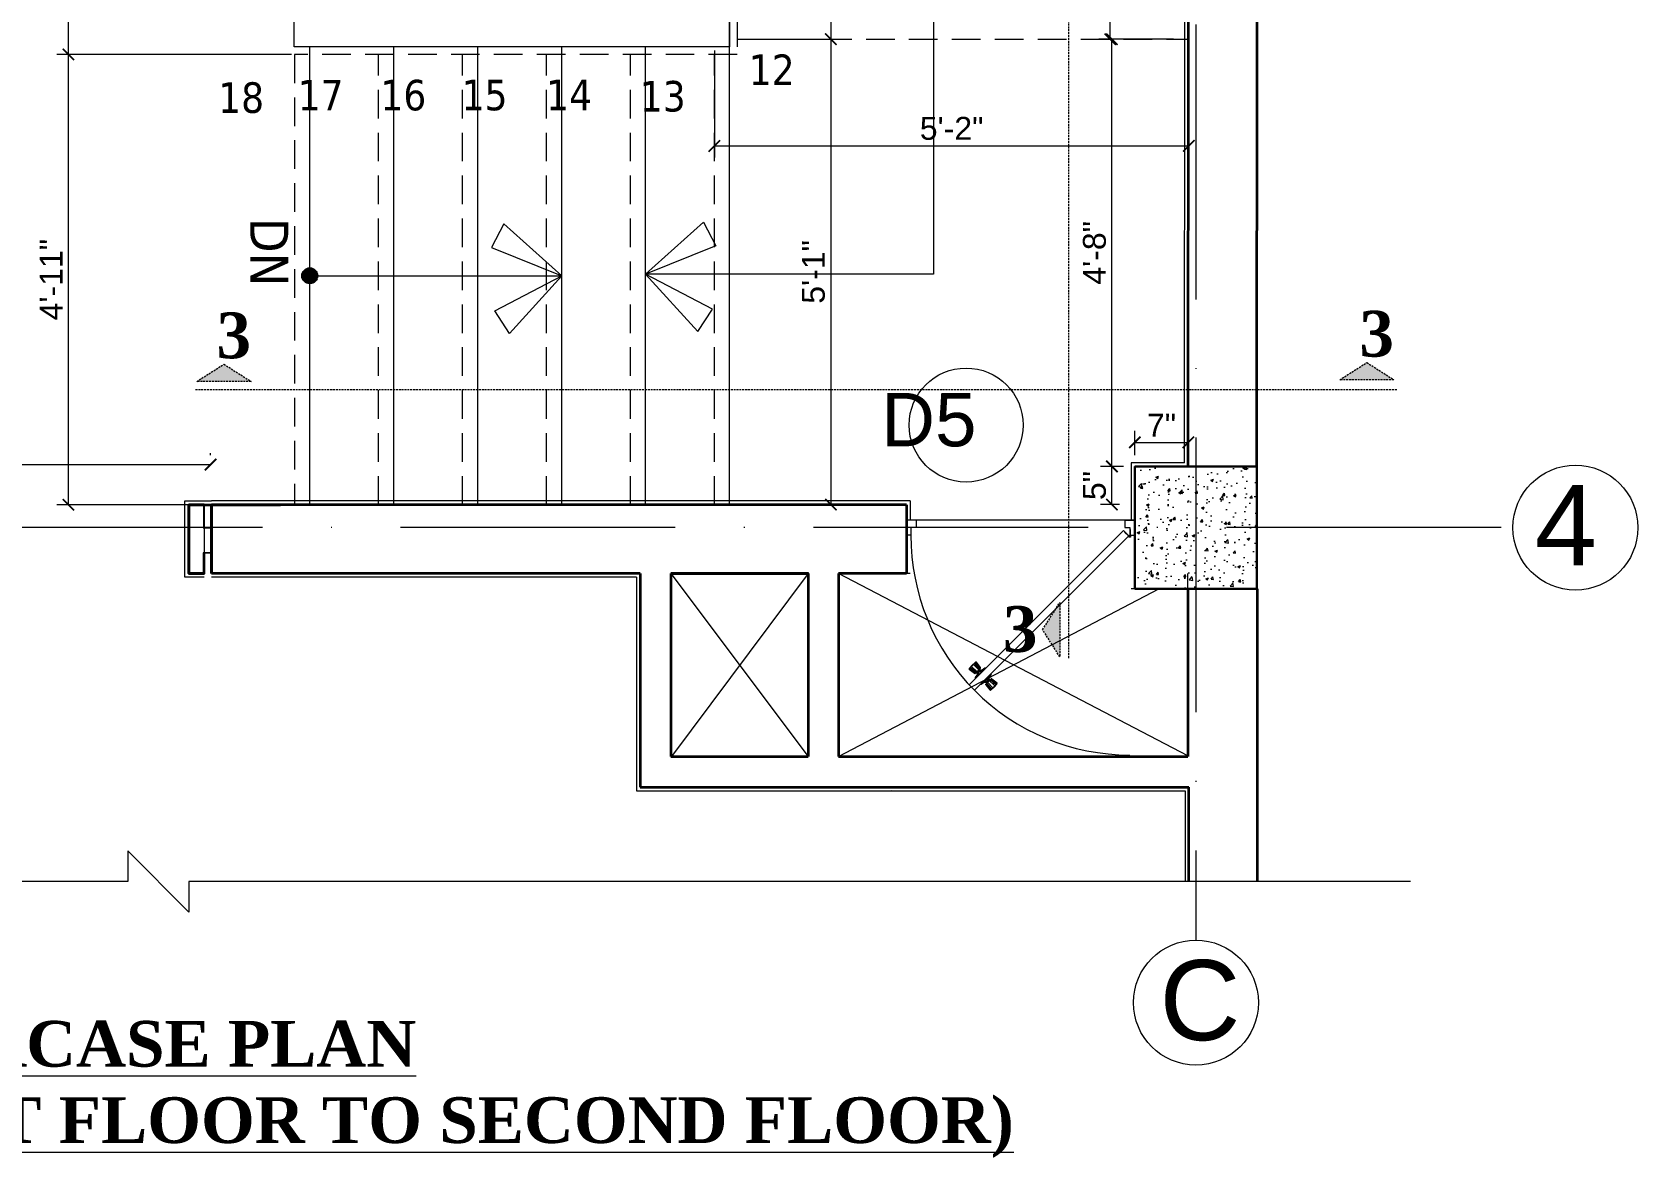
# Model space of a CAD drawing. Header units: inches. Extents: x 10755 to 33653, y -10992 to 10708.
# Drawn here: x 26940.5 to 27150.8, y 4055 to 4202.5 of the extents above; entities that cross this region are included whole.
import ezdxf

# ---------------------------------------------------------------- set-up
doc = ezdxf.new("R2010")
doc.units = ezdxf.units.IN
doc.header["$MEASUREMENT"] = 0
doc.linetypes.add('ACAD_ISO10W100', pattern=[18, 12, -3, 0, -3])
doc.linetypes.add('HIDDEN', pattern=[0.375, 0.25, -0.125])
for name, color, linetype, lineweight in [('arrow line', 54, 'Continuous', 9), ('beam in plan', 241, 'HIDDEN', 20), ('centerline', 9, 'ACAD_ISO10W100', 5), ('col', 1, 'Continuous', 30), ('dimension element- 8', 5, 'Continuous', 13), ('DIMINSION', 5, 'Continuous', 15), ('hatch', 33, 'Continuous', 5), ('hatch 2', 8, 'Continuous', 13), ('hatch- rcc', 252, 'Continuous', 5), ('hidden line', 4, 'HIDDEN', 9), ('L1 furnitures', 252, 'Continuous', 9), ('Pillar', 11, 'Continuous', 25), ('PLASTER', 50, 'Continuous', 9), ('PUERTAS', 7, 'Continuous', 0), ('railing', 33, 'Continuous', 15), ('rs', 102, 'Continuous', 15), ('STAIRCASE', 143, 'Continuous', 15), ('Text', 150, 'Continuous', 18), ('text detail- 8', 115, 'Continuous', 18), ('title text 1', 113, 'Continuous', 25), ('wall', 1, 'Continuous', 35)]:
    doc.layers.add(name, color=color, linetype=linetype, lineweight=lineweight)
doc.layers.add('T-TEXT', color=230, linetype='Continuous')
doc.layers.get('DIMINSION').off()
doc.styles.add('arial', font='arial.ttf')
doc.styles.add('Prajwal', font='stylu.ttf', dxfattribs={"height": 9})
doc.styles.get("Standard").update_dxf_attribs({"font": 'arial.ttf'})
doc.styles.add('suren', font='times.ttf', dxfattribs={"height": 4})
doc.dimstyles.new('s3', dxfattribs={"dimscale": 3, "dimtxt": 1, "dimasz": 0.5, "dimexe": 0.5, "dimexo": 0.5, "dimgap": 0.25, "dimtad": 1, "dimzin": 3, "dimdsep": 46, "dimlunit": 4, "dimtxsty": 'Standard', "dimblk": 'ARCHTICK', "dimcen": 0, "dimclrd": 256, "dimclre": 256, "dimclrt": 6, "dimadec": 0, "dimazin": 0, "dimtfac": 0.5, "dimtix": 1, "dimtmove": 1, "dimatfit": 3, "dimfxl": 0.5, "dimfrac": 1, "dimtolj": 1, "dimtzin": 0, "dimarcsym": 1})

# ---------------------------------------------------------------- blocks, each defined once
blk = doc.blocks.new('A$C03EF3246')
at = {"layer": 'arrow line'}
for q in [(-16.37, -1.02), (-1.99, -1.02)]:
    blk.add_line((-9.18, 6.21), q, dxfattribs=at)
for points in [[(-16.37, -1.02), (-13.34, -2.78), (-9.18, 6.21)], [(-1.99, -1.02), (-5.01, -2.78), (-9.18, 6.21)]]:
    blk.add_lwpolyline(points, dxfattribs=at)
blk = doc.blocks.new('ETERWEWE')
at = {"layer": 'hatch- rcc', "linetype": 'Continuous', "ltscale": 30}
h = blk.add_hatch(dxfattribs=at)
h.set_pattern_fill('AR-CONC', color=256, scale=0.5, style=0)
h.set_pattern_definition([(50, (0, 0), (3.586300913, -0.313760675), [0.375, -4.125]), (355, (0, 0), (-0.69375667, 3.76096067), [0.3, -3.3]), (100.4514445, (0.299, -0.026), (2.89254423, 3.447199955), [0.31870096, -3.50571056]), (46.1842, (0, 1), (5.33620665, -0.8275964), [0.5625, -6.1875]), (96.6356355, (0.4447, 0.931), (4.67330973, 4.870593), [0.47805171, -5.2585688]), (351.184164, (0, 1), (4.67330973, 4.870593), [0.45, -4.95]), (21, (0.5, 0.75), (2.98453526, -2.013094453), [0.375, -4.125]), (326, (0.5, 0.75), (1.21657666, 3.625750225), [0.3, -3.3]), (71.4514447, (0.7487, 0.5822), (4.20111188, 1.612655764), [0.31870095, -3.50571056]), (37.5, (0, 0), (0.060799277, 1.664469269), [0, -3.26, 0, -3.35, 0, -3.3125]), (7.5, (0, 0), (1.315347687, 1.97205856), [0, -1.91, 0, -3.185, 0, -1.2625]), (327.5, (-1.115, 0), (2.669112181, -0.112774359), [0, -1.25, 0, -3.9, 0, -5.175]), (317.5, (-1.615, 0), (2.915930847, 0.50052491), [0, -1.625, 0, -2.59, 0, -3.675])])
h.paths.add_polyline_path([(159423.23, -3794.58), (159439.23, -3794.58), (159439.23, -3778.58), (159423.23, -3778.58)])
at = {"layer": 'col', "linetype": 'Continuous', "ltscale": 30}
blk.add_lwpolyline([(159423.23, -3794.58), (159423.23, -3778.58), (159439.23, -3778.58), (159439.23, -3794.58), (159423.23, -3794.58)], dxfattribs=at)
blk = doc.blocks.new('2ft6in')
at = {"layer": 'PUERTAS', "color": 2}
for p, q in [((0.84, 2.1), (21.02, 22.28)), ((21.71, 21.6), (1.47, 1.37)), ((18.33, 21.76), (18.31, 21.77)), ((21.71, 21.6), (21.02, 22.28)), ((21.18, 18.9), (21.2, 18.89)), ((1.36, 1.58), (0.81, 2.12)), ((0, 2), (0, 0)), ((0.6, 2), (0, 2)), ((1.33, 0), (0, 0)), ((0.6, 1.26), (0.6, 2.04)), ((0.67, 1.26), (0.6, 1.26)), ((0.67, 1.26), (0.67, 2.01)), ((0.67, 1), (0.67, 1.26)), ((1.33, 1), (0.67, 1)), ((1.31, 1.53), (0.79, 2.06)), ((1.36, 1.58), (1.31, 1.53)), ((1.47, 1.37), (1.31, 1.53)), ((1.33, 0), (1.33, 1)), ((28.67, 0), (28.67, 1)), ((28.67, 1), (29.33, 1)), ((28.67, 0), (30, 0)), ((29.33, 1), (29.33, 2)), ((29.33, 2), (30, 2)), ((30, 0), (30, 2))]:
    blk.add_line(p, q, dxfattribs=at)
at = {"layer": 'PUERTAS', "color": 8}
for p, q in [((18.81, 20.78), (18.04, 21.4)), ((18.86, 20.83), (18.08, 21.46)), ((18.95, 20.92), (18.2, 21.58)), ((18.44, 21.9), (18.31, 21.77)), ((19.07, 21.03), (18.34, 21.72)), ((18.44, 21.9), (18.56, 22.02)), ((18.58, 22.01), (18.56, 22.02)), ((19.3, 21.26), (18.61, 22)), ((19.42, 21.38), (18.75, 22.14)), ((19.51, 21.48), (18.88, 22.26)), ((19.55, 21.53), (18.93, 22.3)), ((19.4, 21.08), (19.31, 21.17)), ((19.47, 21.15), (19.38, 21.24)), ((19.51, 21.19), (19.42, 21.28)), ((19.53, 21.21), (19.44, 21.3)), ((19.7, 21.06), (19.51, 21.01)), ((19.89, 21.24), (19.58, 21.08)), ((20.07, 21.42), (19.64, 21.15)), ((18.91, 20.27), (19.19, 20.69)), ((19.13, 20.8), (19.03, 20.9)), ((19.15, 20.82), (19.05, 20.92)), ((19.09, 20.44), (19.25, 20.76)), ((19.19, 20.87), (19.1, 20.96)), ((19.25, 20.93), (19.16, 21.02)), ((19.28, 20.63), (19.32, 20.83)), ((19.43, 20.78), (19.4, 20.9)), ((19.55, 20.91), (19.43, 20.94)), ((19.69, 19.49), (20.12, 19.76)), ((19.87, 19.67), (20.18, 19.83)), ((20.06, 19.85), (20.25, 19.9)), ((20.21, 20), (20.33, 19.97)), ((20.21, 19.38), (20.83, 18.61)), ((20.23, 19.7), (20.32, 19.61)), ((20.25, 19.72), (20.34, 19.63)), ((20.25, 19.43), (20.88, 18.65)), ((20.29, 19.76), (20.38, 19.67)), ((20.33, 20.13), (20.36, 20.01)), ((20.34, 19.53), (21, 18.77)), ((20.36, 19.83), (20.45, 19.74)), ((20.48, 20.28), (20.44, 20.08)), ((20.46, 19.64), (21.14, 18.91)), ((20.5, 19.98), (20.6, 19.89)), ((20.67, 20.47), (20.51, 20.15)), ((20.85, 20.64), (20.57, 20.22)), ((20.57, 20.04), (20.66, 19.95)), ((20.61, 20.09), (20.7, 19.99)), ((20.63, 20.11), (20.72, 20.01)), ((20.69, 19.87), (21.42, 19.19)), ((20.81, 19.99), (21.56, 19.33)), ((20.9, 20.08), (21.68, 19.45)), ((20.95, 20.13), (21.72, 19.51)), ((21.32, 19.01), (21.2, 18.89)), ((21.32, 19.01), (21.44, 19.14)), ((21.43, 19.15), (21.44, 19.14)), ((0, 0), (30, 0))]:
    blk.add_line(p, q, dxfattribs=at)
at = {"layer": 'PUERTAS', "color": 1}
for p, q in [((18.06, 21.44), (18.48, 21.86)), ((18.74, 20.79), (18.06, 21.34)), ((18.08, 21.51), (18.45, 21.88)), ((18.11, 21.49), (18.08, 21.51)), ((18.82, 22.25), (18.45, 21.88)), ((18.9, 22.28), (18.48, 21.86)), ((18.84, 22.23), (18.82, 22.25)), ((18.83, 20.8), (19.18, 21.15)), ((19.54, 21.59), (18.99, 22.27)), ((19.02, 20.88), (19.24, 21.1)), ((19.54, 21.5), (19.18, 21.15)), ((19.45, 21.31), (19.24, 21.1)), ((19.55, 21.22), (19.33, 21.01)), ((19.45, 21.41), (19.45, 21.41)), ((19.54, 21.22), (19.45, 21.31)), ((19.64, 21.23), (19.64, 21.23)), ((19.74, 21.24), (19.73, 21.23)), ((20.12, 21.49), (19.74, 21.24)), ((20.22, 21.48), (20.22, 21.49)), ((18.84, 20.21), (19.1, 20.6)), ((18.85, 20.11), (18.84, 20.12)), ((18.92, 20.89), (18.93, 20.88)), ((19.12, 20.8), (19.03, 20.89)), ((19.1, 20.7), (19.11, 20.69)), ((19.1, 20.6), (19.1, 20.6)), ((19.11, 20.79), (19.33, 21.01)), ((19.53, 19.43), (19.54, 19.42)), ((19.64, 19.42), (20.02, 19.67)), ((20.02, 19.67), (20.03, 19.68)), ((20.12, 19.68), (20.12, 19.68)), ((20.21, 19.69), (20.43, 19.9)), ((20.22, 19.41), (20.57, 19.76)), ((20.22, 19.69), (20.31, 19.6)), ((20.22, 19.32), (20.76, 18.64)), ((20.31, 19.6), (20.52, 19.81)), ((20.31, 19.5), (20.31, 19.5)), ((20.65, 20.12), (20.43, 19.9)), ((20.74, 20.03), (20.52, 19.81)), ((20.93, 20.11), (20.57, 19.76)), ((20.64, 20.11), (20.73, 20.02)), ((20.66, 20.31), (20.65, 20.31)), ((20.65, 20.21), (20.65, 20.22)), ((20.91, 20.7), (20.66, 20.31)), ((20.84, 20.02), (20.83, 20.03)), ((20.86, 18.63), (21.28, 19.05)), ((20.91, 20.8), (20.91, 20.79)), ((20.94, 18.66), (21.31, 19.03)), ((21.02, 20.12), (21.7, 19.57)), ((21.7, 19.47), (21.28, 19.05)), ((21.67, 19.4), (21.31, 19.03)), ((21.65, 19.42), (21.67, 19.4)), ((20.91, 18.68), (20.94, 18.66))]:
    blk.add_line(p, q, dxfattribs=at)
at = {"layer": 'PUERTAS', "color": 2}
for radius in [0.129, 0.0627]:
    blk.add_circle((0.68, 2.14), radius, dxfattribs=at)
at = {"layer": 'PUERTAS', "color": 8}
blk.add_arc((0.68, 2.14), 28.65, 359.7285, 90.0333, dxfattribs=at)
at = {"layer": 'PUERTAS', "color": 1}
for centre, start, end in [((18.94, 22.23), 38.9236, 135), ((19.4, 21.36), 315, 45), ((19.49, 21.55), 315, 38.9236), ((19.6, 21.18), 50.2572, 135), ((19.68, 21.28), 230.2572, 315), ((20.17, 21.44), 45, 135), ((18.78, 20.84), 231.0764, 315), ((18.89, 20.16), 135, 225), ((18.97, 20.93), 225, 315), ((19.16, 20.74), 135, 219.7428), ((19.06, 20.65), 315, 39.7428), ((19.59, 19.47), 225, 315), ((20.07, 19.63), 50.2572, 135), ((20.16, 19.73), 230.2572, 315), ((20.27, 19.36), 135, 218.9236), ((20.35, 19.55), 135, 225), ((20.7, 20.26), 135, 219.7428), ((20.6, 20.17), 315, 39.7428), ((20.78, 19.98), 45, 135), ((20.87, 20.75), 315, 45), ((20.98, 20.07), 51.0764, 135), ((21.65, 19.52), 315, 51.0764), ((20.82, 18.68), 218.9236, 315)]:
    blk.add_arc(centre, 0.0667, start, end, dxfattribs=at)
blk = doc.blocks.new('_ArchTick')
at = {"color": 0, "const_width": 0.15}
blk.add_lwpolyline([(-0.5, -0.5), (0.5, 0.5)], dxfattribs=at)
blk = doc.blocks.new('*D2169')
at = {"layer": 'Defpoints', "color": 0, "transparency": 16777216}
for p in [(12251.39, -713.61), (12251.39, -724.61), (12263.66, -724.61)]:
    blk.add_point(p, dxfattribs=at)
at = {"layer": 'dimension element- 8', "lineweight": -2, "transparency": 16777216}
for p, q in [((12252.89, -713.61), (12265.16, -713.61)), ((12263.66, -713.61), (12263.66, -724.61)), ((12252.89, -724.61), (12265.16, -724.61))]:
    blk.add_line(p, q, dxfattribs=at)
at = {"layer": 'dimension element- 8', "lineweight": -2, "transparency": 16777216, "xscale": 1.5, "yscale": 1.5, "zscale": 1.5}
for p, rotation in [((12263.66, -713.61), 90), ((12263.66, -724.61), 270)]:
    blk.add_blockref('_ArchTick', p, dxfattribs=dict(at, rotation=rotation))
at = {"layer": 'dimension element- 8', "color": 6, "transparency": 16777216, "insert": (12261.4, -719.11), "char_height": 3, "attachment_point": 5, "rotation": 90}
blk.add_mtext('\\A1;11"', dxfattribs=at)
blk = doc.blocks.new('*D2170')
at = {"layer": 'Defpoints', "color": 0, "transparency": 16777216}
for p in [(12251.39, -724.61), (12250.39, -785.59), (12263.66, -785.59)]:
    blk.add_point(p, dxfattribs=at)
at = {"layer": 'dimension element- 8', "lineweight": -2, "transparency": 16777216}
for p, q in [((12252.89, -724.61), (12265.16, -724.61)), ((12263.66, -724.61), (12263.66, -785.59)), ((12251.89, -785.59), (12265.16, -785.59))]:
    blk.add_line(p, q, dxfattribs=at)
at = {"layer": 'dimension element- 8', "lineweight": -2, "transparency": 16777216, "xscale": 1.5, "yscale": 1.5, "zscale": 1.5}
for p, rotation in [((12263.66, -724.61), 90), ((12263.66, -785.59), 270)]:
    blk.add_blockref('_ArchTick', p, dxfattribs=dict(at, rotation=rotation))
at = {"layer": 'dimension element- 8', "color": 6, "transparency": 16777216, "insert": (12261.38, -755.1), "char_height": 3, "attachment_point": 5, "rotation": 90}
blk.add_mtext('\\A1;5\'-1"', dxfattribs=at)
blk = doc.blocks.new('*D2171')
at = {"layer": 'Defpoints', "color": 0, "transparency": 16777216}
for p in [(12248.39, -724.6), (12310.56, -725.79), (12310.56, -738.59)]:
    blk.add_point(p, dxfattribs=at)
at = {"layer": 'dimension element- 8', "lineweight": -2, "transparency": 16777216}
for p, q in [((12248.39, -726.1), (12248.39, -740.09)), ((12310.56, -727.29), (12310.56, -740.09)), ((12248.39, -738.59), (12310.56, -738.59))]:
    blk.add_line(p, q, dxfattribs=at)
at = {"layer": 'dimension element- 8', "lineweight": -2, "transparency": 16777216, "xscale": 1.5, "yscale": 1.5, "zscale": 1.5, "rotation": 180}
blk.add_blockref('_ArchTick', (12248.39, -738.59), dxfattribs=at)
at = {"layer": 'dimension element- 8', "lineweight": -2, "transparency": 16777216, "xscale": 1.5, "yscale": 1.5, "zscale": 1.5}
blk.add_blockref('_ArchTick', (12310.56, -738.59), dxfattribs=at)
at = {"layer": 'dimension element- 8', "color": 6, "transparency": 16777216, "insert": (12279.48, -736.31), "char_height": 3, "attachment_point": 5}
blk.add_mtext('\\A1;5\'-2"', dxfattribs=at)
blk = doc.blocks.new('*D2172')
at = {"layer": 'Defpoints', "color": 0, "transparency": 16777216}
for p in [(12300.48, -780.59), (12303.48, -780.59), (12302.98, -785.59)]:
    blk.add_point(p, dxfattribs=at)
at = {"layer": 'dimension element- 8', "lineweight": -2, "transparency": 16777216}
for p, q in [((12301.98, -780.59), (12298.98, -780.59)), ((12300.48, -785.59), (12300.48, -780.59)), ((12301.48, -785.59), (12298.98, -785.59))]:
    blk.add_line(p, q, dxfattribs=at)
at = {"layer": 'dimension element- 8', "lineweight": -2, "transparency": 16777216, "xscale": 1.5, "yscale": 1.5, "zscale": 1.5}
for p, rotation in [((12300.48, -780.59), 90), ((12300.48, -785.59), 270)]:
    blk.add_blockref('_ArchTick', p, dxfattribs=dict(at, rotation=rotation))
at = {"layer": 'dimension element- 8', "color": 6, "transparency": 16777216, "insert": (12298.2, -783.09), "char_height": 3, "attachment_point": 5, "rotation": 90}
blk.add_mtext('\\A1;5"', dxfattribs=at)
blk = doc.blocks.new('*D2173')
at = {"layer": 'Defpoints', "color": 0, "transparency": 16777216}
for p in [(12310.48, -777.43), (12303.48, -780.59), (12310.48, -780.6)]:
    blk.add_point(p, dxfattribs=at)
at = {"layer": 'dimension element- 8', "lineweight": -2, "transparency": 16777216}
for p, q in [((12303.48, -779.09), (12303.48, -775.93)), ((12310.48, -779.1), (12310.48, -775.93)), ((12303.48, -777.43), (12310.48, -777.43))]:
    blk.add_line(p, q, dxfattribs=at)
at = {"layer": 'dimension element- 8', "lineweight": -2, "transparency": 16777216, "xscale": 1.5, "yscale": 1.5, "zscale": 1.5, "rotation": 180}
blk.add_blockref('_ArchTick', (12303.48, -777.43), dxfattribs=at)
at = {"layer": 'dimension element- 8', "lineweight": -2, "transparency": 16777216, "xscale": 1.5, "yscale": 1.5, "zscale": 1.5}
blk.add_blockref('_ArchTick', (12310.48, -777.43), dxfattribs=at)
at = {"layer": 'dimension element- 8', "color": 6, "transparency": 16777216, "insert": (12306.98, -775.18), "char_height": 3, "attachment_point": 5}
blk.add_mtext('\\A1;7"', dxfattribs=at)
blk = doc.blocks.new('*D2174')
at = {"layer": 'Defpoints', "color": 0, "transparency": 16777216}
for p in [(12300.48, -724.61), (12310.01, -724.61), (12303.48, -780.59)]:
    blk.add_point(p, dxfattribs=at)
at = {"layer": 'dimension element- 8', "lineweight": -2, "transparency": 16777216}
for p, q in [((12308.51, -724.61), (12298.98, -724.61)), ((12300.48, -780.59), (12300.48, -724.61)), ((12301.98, -780.59), (12298.98, -780.59))]:
    blk.add_line(p, q, dxfattribs=at)
at = {"layer": 'dimension element- 8', "lineweight": -2, "transparency": 16777216, "xscale": 1.5, "yscale": 1.5, "zscale": 1.5}
for p, rotation in [((12300.48, -724.61), 90), ((12300.48, -780.59), 270)]:
    blk.add_blockref('_ArchTick', p, dxfattribs=dict(at, rotation=rotation))
at = {"layer": 'dimension element- 8', "color": 6, "transparency": 16777216, "insert": (12298.2, -752.6), "char_height": 3, "attachment_point": 5, "rotation": 90}
blk.add_mtext('\\A1;4\'-8"', dxfattribs=at)
blk = doc.blocks.new('*D2184')
at = {"layer": 'Defpoints', "color": 0, "transparency": 16777216}
for p in [(12182.39, -780.34), (12094.62, -780.61), (12182.39, -780.61)]:
    blk.add_point(p, dxfattribs=at)
at = {"layer": 'dimension element- 8', "lineweight": -2, "transparency": 16777216}
for p, q in [((12094.62, -779.11), (12094.62, -778.84)), ((12094.62, -780.34), (12182.39, -780.34)), ((12182.39, -779.11), (12182.39, -778.84))]:
    blk.add_line(p, q, dxfattribs=at)
at = {"layer": 'dimension element- 8', "lineweight": -2, "transparency": 16777216, "xscale": 1.5, "yscale": 1.5, "zscale": 1.5, "rotation": 180}
blk.add_blockref('_ArchTick', (12094.62, -780.34), dxfattribs=at)
at = {"layer": 'dimension element- 8', "lineweight": -2, "transparency": 16777216, "xscale": 1.5, "yscale": 1.5, "zscale": 1.5}
blk.add_blockref('_ArchTick', (12182.39, -780.34), dxfattribs=at)
at = {"layer": 'dimension element- 8', "color": 6, "transparency": 16777216, "insert": (12138.5, -778.09), "char_height": 3, "attachment_point": 5}
blk.add_mtext('\\A1;7\'-4"', dxfattribs=at)
blk = doc.blocks.new('*D2185')
at = {"layer": 'Defpoints', "color": 0, "transparency": 16777216}
for p in [(12163.76, -726.61), (12194.48, -726.61), (12182.53, -785.61)]:
    blk.add_point(p, dxfattribs=at)
at = {"layer": 'dimension element- 8', "lineweight": -2, "transparency": 16777216}
for p, q in [((12192.98, -726.61), (12162.26, -726.61)), ((12163.76, -785.61), (12163.76, -726.61)), ((12181.03, -785.61), (12162.26, -785.61))]:
    blk.add_line(p, q, dxfattribs=at)
at = {"layer": 'dimension element- 8', "lineweight": -2, "transparency": 16777216, "xscale": 1.5, "yscale": 1.5, "zscale": 1.5}
for p, rotation in [((12163.76, -726.61), 90), ((12163.76, -785.61), 270)]:
    blk.add_blockref('_ArchTick', p, dxfattribs=dict(at, rotation=rotation))
at = {"layer": 'dimension element- 8', "color": 6, "transparency": 16777216, "insert": (12161.51, -756.11), "char_height": 3, "attachment_point": 5, "rotation": 90}
blk.add_mtext('\\A1;4\'-11"', dxfattribs=at)
blk = doc.blocks.new('*D2187')
at = {"layer": 'Defpoints', "color": 0, "transparency": 16777216}
for p in [(12300.26, -669.61), (12310.04, -669.61), (12310.06, -724.61)]:
    blk.add_point(p, dxfattribs=at)
at = {"layer": 'dimension element- 8', "lineweight": -2, "transparency": 16777216}
for p, q in [((12308.54, -669.61), (12298.76, -669.61)), ((12300.26, -724.61), (12300.26, -669.61)), ((12308.56, -724.61), (12298.76, -724.61))]:
    blk.add_line(p, q, dxfattribs=at)
at = {"layer": 'dimension element- 8', "lineweight": -2, "transparency": 16777216, "xscale": 1.5, "yscale": 1.5, "zscale": 1.5}
for p, rotation in [((12300.26, -669.61), 90), ((12300.26, -724.61), 270)]:
    blk.add_blockref('_ArchTick', p, dxfattribs=dict(at, rotation=rotation))
at = {"layer": 'dimension element- 8', "color": 6, "transparency": 16777216, "insert": (12298.01, -697.11), "char_height": 3, "attachment_point": 5, "rotation": 90}
blk.add_mtext('\\A1;4\'-7"', dxfattribs=at)
blk = doc.blocks.new('*D2181')
at = {"layer": 'Defpoints', "color": 0, "transparency": 16777216}
for p in [(12163.76, -665.59), (12196.39, -665.59), (12193.39, -726.61)]:
    blk.add_point(p, dxfattribs=at)
at = {"layer": 'dimension element- 8', "lineweight": -2, "transparency": 16777216}
for p, q in [((12194.89, -665.59), (12162.26, -665.59)), ((12163.76, -726.61), (12163.76, -665.59)), ((12191.89, -726.61), (12162.26, -726.61))]:
    blk.add_line(p, q, dxfattribs=at)
at = {"layer": 'dimension element- 8', "lineweight": -2, "transparency": 16777216, "xscale": 1.5, "yscale": 1.5, "zscale": 1.5}
for p, rotation in [((12163.76, -665.59), 90), ((12163.76, -726.61), 270)]:
    blk.add_blockref('_ArchTick', p, dxfattribs=dict(at, rotation=rotation))
at = {"layer": 'dimension element- 8', "color": 6, "transparency": 16777216, "insert": (12161.48, -696.1), "char_height": 3, "attachment_point": 5, "rotation": 90}
blk.add_mtext('\\A1;5\'-1"', dxfattribs=at)
blk = doc.blocks.new('A$C55F06A0D')
for points in [[(2034.833, 321.408), (2031.282, 323.662), (2027.731, 321.408)], [(2184.571, 321.623), (2181.02, 323.877), (2177.469, 321.623)], [(2140.797, 292.431), (2138.543, 288.88), (2140.797, 285.328)]]:
    blk.add_hatch(color=256).paths.add_polyline_path(points)
at = {"layer": 'Pillar', "ltscale": 100}
h = blk.add_hatch(color=256, dxfattribs=at)
edge = h.paths.add_edge_path()
edge.add_ellipse((2042.533, 335.251), major_axis=(0.707, 0.707), ratio=1, start_angle=315, end_angle=495)
edge.add_ellipse((2042.533, 335.251), major_axis=(0.707, 0.707), ratio=1, start_angle=135, end_angle=315)
h = blk.add_hatch(color=256, dxfattribs=at)
edge = h.paths.add_edge_path()
edge.add_ellipse((2042.533, 335.249), major_axis=(0.707, 0.707), ratio=1, start_angle=135, end_angle=495)
for p, q in [((2141.917, 498.417), (2141.917, 285.063)), ((2184.941, 320.288), (2027.465, 320.288))]:
    blk.add_line(p, q)
for points in [[(2031.282, 323.662), (2034.833, 321.408), (2027.731, 321.408)], [(2181.02, 323.877), (2184.571, 321.623), (2177.469, 321.623)], [(2138.543, 288.88), (2140.797, 292.431), (2140.797, 285.328)]]:
    blk.add_lwpolyline(points, close=True)
blk.add_arc((2118.601, 267.691), 0.198, 53.30244, 66.05626)
at = {"layer": 'arrow line'}
for p, q in [((2124.239, 454.256), (2124.239, 335.477)), ((2043.533, 335.249), (2075.533, 335.249)), ((2124.239, 335.477), (2086.533, 335.477))]:
    blk.add_line(p, q, dxfattribs=at)
at = {"layer": 'centerline', "ltscale": 3}
for p, q in [((2158.626, 530.458), (2158.626, 248.2)), ((2198.617, 302.249), (1867.852, 302.249))]:
    blk.add_line(p, q, dxfattribs=at)
at = {"layer": 'centerline', "linetype": 'Continuous'}
for centre in [(2208.345, 302.249), (2158.626, 240.016)]:
    blk.add_circle(centre, 8.184, dxfattribs=at)
at = {"layer": 'hatch', "linetype": 'Continuous', "ltscale": 30}
for p, q in [((2089.814, 296.239), (2107.814, 272.25)), ((2107.814, 296.251), (2089.898, 272.25)), ((2157.555, 272.334), (2111.814, 296.25)), ((2111.814, 272.25), (2153.749, 294.249))]:
    blk.add_line(p, q, dxfattribs=at)
at = {"layer": 'hatch'}
blk.add_lwpolyline([(2186.741, 255.882), (2026.693, 255.882), (2026.693, 251.882), (2018.693, 259.882), (2018.693, 255.882), (1856.474, 255.882)], dxfattribs=at)
at = {"layer": 'hatch 2', "ltscale": 30}
blk.add_circle((2128.521, 315.691), 7.47, dxfattribs=at)
at = {"layer": 'hidden line', "ltscale": 15}
for p, q in [((2098.533, 366.249), (2157.534, 366.249)), ((2051.533, 305.249), (2051.533, 364.249)), ((2062.533, 305.249), (2062.533, 364.249)), ((2073.533, 305.249), (2073.533, 364.249)), ((2084.533, 305.249), (2084.533, 364.249)), ((2095.533, 305.249), (2095.533, 364.249))]:
    blk.add_line(p, q, dxfattribs=at)
blk.add_lwpolyline([(2043.533, 425.263), (2098.533, 425.263), (2098.533, 364.249), (2040.533, 364.249), (2040.533, 305.249)], dxfattribs=at)
at = {"layer": 'L1 furnitures', "color": 7, "linetype": 'Continuous', "ltscale": 30}
for p, q in [((2157.555, 272.334), (2157.555, 296.259)), ((2133.555, 272.334), (2157.555, 272.334))]:
    blk.add_line(p, q, dxfattribs=at)
at = {"layer": 'Pillar', "ltscale": 100}
blk.add_circle((2042.533, 335.249), 1, dxfattribs=at)
at = {"layer": 'PLASTER'}
for p, q in [((2157.127, 310.753), (2157.205, 478.746)), ((2121.205, 305.749), (2029.675, 305.749)), ((2121.205, 305.749), (2121.205, 303.249)), ((2085.314, 295.749), (2029.675, 295.749)), ((2085.314, 295.749), (2085.314, 267.75)), ((2121.205, 296.249), (2120.705, 296.249)), ((2150.626, 294.249), (2150.126, 294.249)), ((2085.314, 267.75), (2157.205, 267.75))]:
    blk.add_line(p, q, dxfattribs=at)
for points in [[(2157.127, 310.753), (2150.126, 310.753), (2150.126, 303.249)], [(2028.675, 295.749), (2026.175, 295.749), (2026.175, 305.749), (2029.675, 305.749)], [(2157.205, 267.75), (2157.205, 255.882)]]:
    blk.add_lwpolyline(points, dxfattribs=at)
at = {"layer": 'railing', "linetype": 'Continuous', "ltscale": 30}
for p, q in [((2097.533, 365.249), (2097.533, 424.249)), ((2040.483, 365.249), (2040.483, 367.249)), ((2097.533, 365.249), (2040.483, 365.249))]:
    blk.add_line(p, q, dxfattribs=at)
blk.add_lwpolyline([(2040.483, 424.263), (2097.533, 424.263), (2097.533, 365.249), (2040.483, 365.249)], close=True, dxfattribs=at)
at = {"layer": 'rs'}
for p, q in [((2028.675, 305.247), (2028.675, 296.249)), ((2029.675, 305.249), (2029.675, 296.249))]:
    blk.add_line(p, q, dxfattribs=at)
at = {"layer": 'rs', "const_width": 0.25}
for points in [[(2028.675, 305.249), (2028.675, 302.249), (2029.675, 302.249), (2029.675, 305.249)], [(2028.675, 305.247), (2028.675, 302.247), (2029.675, 302.247), (2029.675, 305.247)], [(2028.675, 296.249), (2028.675, 298.953), (2029.675, 298.953), (2029.675, 296.249)], [(2028.675, 296.249), (2028.675, 298.953), (2029.675, 298.953), (2029.675, 296.249)]]:
    blk.add_lwpolyline(points, dxfattribs=at)
at = {"layer": 'STAIRCASE', "linetype": 'Continuous', "ltscale": 30}
for p, q in [((2042.533, 305.249), (2042.533, 365.249)), ((2053.533, 305.249), (2053.533, 365.249)), ((2064.533, 305.249), (2064.533, 365.249)), ((2075.533, 305.249), (2075.533, 365.249)), ((2086.533, 305.249), (2086.533, 365.249)), ((2097.533, 305.249), (2097.533, 365.249))]:
    blk.add_line(p, q, dxfattribs=at)
at = {"layer": 'wall', "linetype": 'Continuous', "ltscale": 30}
for p, q in [((2157.626, 310.253), (2157.705, 479.253)), ((2166.626, 310.249), (2166.705, 479.249)), ((2120.705, 305.249), (2029.675, 305.249)), ((2120.705, 305.249), (2120.705, 296.249)), ((2085.814, 296.249), (2029.675, 296.249)), ((2085.814, 296.249), (2085.814, 268.25)), ((2107.814, 296.249), (2089.814, 296.249)), ((2089.814, 296.249), (2089.814, 272.25)), ((2089.907, 296.25), (2107.906, 296.25)), ((2089.907, 296.246), (2107.814, 296.246)), ((2107.814, 296.246), (2107.814, 272.25)), ((2111.814, 296.25), (2111.814, 272.25)), ((2120.705, 296.249), (2111.814, 296.249)), ((2157.555, 294.249), (2157.555, 272.25)), ((2166.705, 255.882), (2166.705, 294.249)), ((2107.814, 289.408), (2107.814, 284.238)), ((2089.814, 272.25), (2107.814, 272.25)), ((2111.814, 272.25), (2157.555, 272.25)), ((2085.814, 268.25), (2157.705, 268.25)), ((2157.705, 255.882), (2157.705, 268.25))]:
    blk.add_line(p, q, dxfattribs=at)
at = {"layer": 'wall'}
for p, q in [((2029.675, 305.249), (2038.675, 305.249)), ((2029.675, 296.249), (2029.675, 305.249)), ((2029.675, 305.249), (2029.675, 296.249)), ((2038.675, 305.249), (2029.675, 305.249)), ((2029.677, 305.247), (2029.675, 305.247)), ((2029.675, 305.247), (2029.675, 296.249))]:
    blk.add_line(p, q, dxfattribs=at)
for points in [[(2028.675, 305.249), (2028.675, 305.249), (2026.675, 305.249), (2026.675, 296.249), (2028.675, 296.249), (2028.675, 298.953)], [(2028.675, 296.249), (2026.675, 296.249), (2026.675, 305.249), (2029.675, 305.249)], [(2029.675, 298.953), (2029.675, 296.249)]]:
    blk.add_lwpolyline(points, dxfattribs=at)
at = {"color": 3, "rotation": 180}
blk.add_blockref('2ft6in', (2150.626, 303.249), dxfattribs=at)
at = {"layer": 'DIMINSION', "linetype": 'Continuous'}
blk.add_blockref('ETERWEWE', (-157272.604, 4088.831), dxfattribs=at)
at = {"layer": 'STAIRCASE', "extrusion": (0, 0, -1), "zscale": -1, "rotation": 87.09630795632306}
blk.add_blockref('A$C03EF3246', (-2068.867, 344.1), dxfattribs=at)
at = {"layer": 'STAIRCASE', "rotation": 87.09630795799274}
blk.add_blockref('A$C03EF3246', (2093.198, 344.328), dxfattribs=at)
at = {"layer": 'T-TEXT', "ltscale": 100, "char_height": 10.5, "width": 9.70798, "style": 'suren'}
for s, insert, attachment_point in [('{\\fArial|b0|i0|c0|p34;4}', (2211.171, 307.827), 3), ('{\\fArial|b0|i0|c0|p34;C}', (2153.858, 245.594), 1)]:
    blk.add_mtext(s, dxfattribs=dict(at, insert=insert, attachment_point=attachment_point))
at = {"layer": 'Text', "insert": (1977.67, 219.672), "char_height": 6, "width": 153.51322, "attachment_point": 7}
blk.add_mtext('{\\fTimes New Roman|b1|i0|c0|p18;\\LSTAIRCASE PLAN\\P(FIRST FLOOR TO SECOND FLOOR)}', dxfattribs=at)
at = {"layer": 'text detail- 8', "char_height": 6, "width": 225.09908, "attachment_point": 1, "style": 'arial'}
for insert in [(2030.306, 330.448), (2180.045, 330.663), (2133.336, 291.968)]:
    blk.add_mtext('{\\fTimes New Roman|b1|i0|c0|p18;3}', dxfattribs=dict(at, insert=insert))
at = {"layer": 'title text 1', "char_height": 4, "width": 6.480149750132112e-13, "attachment_point": 1, "style": 'Prajwal'}
for s, insert in [('\\pi-6.48e-013,l6.48e-013;{\\fTahoma|b0|i0|c0|p34;12}', (2100.048, 364.247)), ('\\pi-2.903;{\\fTahoma|b0|i0|c0|p34;18}', (2033.438, 360.596)), ('\\pi-2.903;{\\fTahoma|b0|i0|c0|p34;17}', (2043.852, 360.916)), ('\\pi-2.903;{\\fTahoma|b0|i0|c0|p34;16}', (2054.689, 360.926)), ('\\pi-2.903;{\\fTahoma|b0|i0|c0|p34;15}', (2065.327, 360.935)), ('\\pi-2.903;{\\fTahoma|b0|i0|c0|p34;14}', (2076.404, 360.948)), ('\\pi-2.903;{\\fTahoma|b0|i0|c0|p34;13}', (2088.676, 360.773))]:
    blk.add_mtext(s, dxfattribs=dict(at, insert=insert))
at = {"layer": 'title text 1', "color": 7, "insert": (2034.722, 338.689), "char_height": 5, "width": 6.821210263296961e-13, "attachment_point": 7, "rotation": 270, "style": 'Prajwal'}
blk.add_mtext('\\pi-4.137;{\\fTahoma|b0|i0|c0|p34;DN}', dxfattribs=at)
at = {"layer": 'title text 1', "insert": (2123.017, 319.907), "char_height": 7, "width": 6.48014975013211e-13, "attachment_point": 1, "rotation": 359.95632, "style": 'Prajwal'}
blk.add_mtext('\\pi-5.632;{\\fArial|b0|i0|c0|p34;D5}', dxfattribs=at)
at = {"layer": 'dimension element- 8'}
for base, p1, p2, picture, middle in [((2010.907, 425.263), (2040.533, 364.249), (2043.533, 425.263), '*D2181', (2008.625, 394.756)), ((2147.405, 421.249), (2157.205, 366.249), (2157.178, 421.249), '*D2187', (2145.155, 393.749)), ((2110.8, 366.249), (2098.533, 377.249), (2098.533, 366.249), '*D2169', (2108.544, 371.749)), ((2110.8, 305.262), (2098.533, 366.249), (2097.532, 305.262), '*D2170', (2108.518, 335.756)), ((2147.622, 366.249), (2150.626, 310.262), (2157.152, 366.249), '*D2174', (2145.34, 338.256)), ((2010.907, 364.249), (2029.677, 305.247), (2041.627, 364.249), '*D2185', (2008.65, 334.748)), ((2147.622, 310.262), (2150.126, 305.262), (2150.626, 310.262), '*D2172', (2145.346, 307.762))]:
    dim = blk.add_linear_dim(base=base, p1=p1, p2=p2, angle=90, dimstyle='s3', dxfattribs=at)
    dim.commit()
    dim.dimension.update_dxf_attribs({"geometry": picture, "text_midpoint": middle, "insert": (-10152.858, 1090.856)})
for base, p1, p2, picture, middle, set_off in [((2157.705, 352.268), (2095.533, 366.261), (2157.705, 365.069), '*D2171', (2126.619, 354.55), (-10152.858, 1090.856)), ((2157.626, 313.422), (2150.626, 310.262), (2157.626, 310.253), '*D2173', (2154.126, 315.672), (-10152.858, 1090.856)), ((2029.5328, 310.5117), (1941.7577, 310.2489), (2029.5328, 310.2489), '*D2184', (1985.6453, 312.7617), (-10152.8578, 1090.8556))]:
    dim = blk.add_linear_dim(base=base, p1=p1, p2=p2, dimstyle='s3', dxfattribs=at)
    dim.commit()
    dim.dimension.update_dxf_attribs({"geometry": picture, "text_midpoint": middle, "insert": set_off})

msp = doc.modelspace()

# ---------------------------------------------------------------- block references
at = {"layer": 'beam in plan'}
msp.add_blockref('A$C55F06A0D', (24934.305, 3835.374), dxfattribs=at)

doc.saveas('drawing.dxf')
